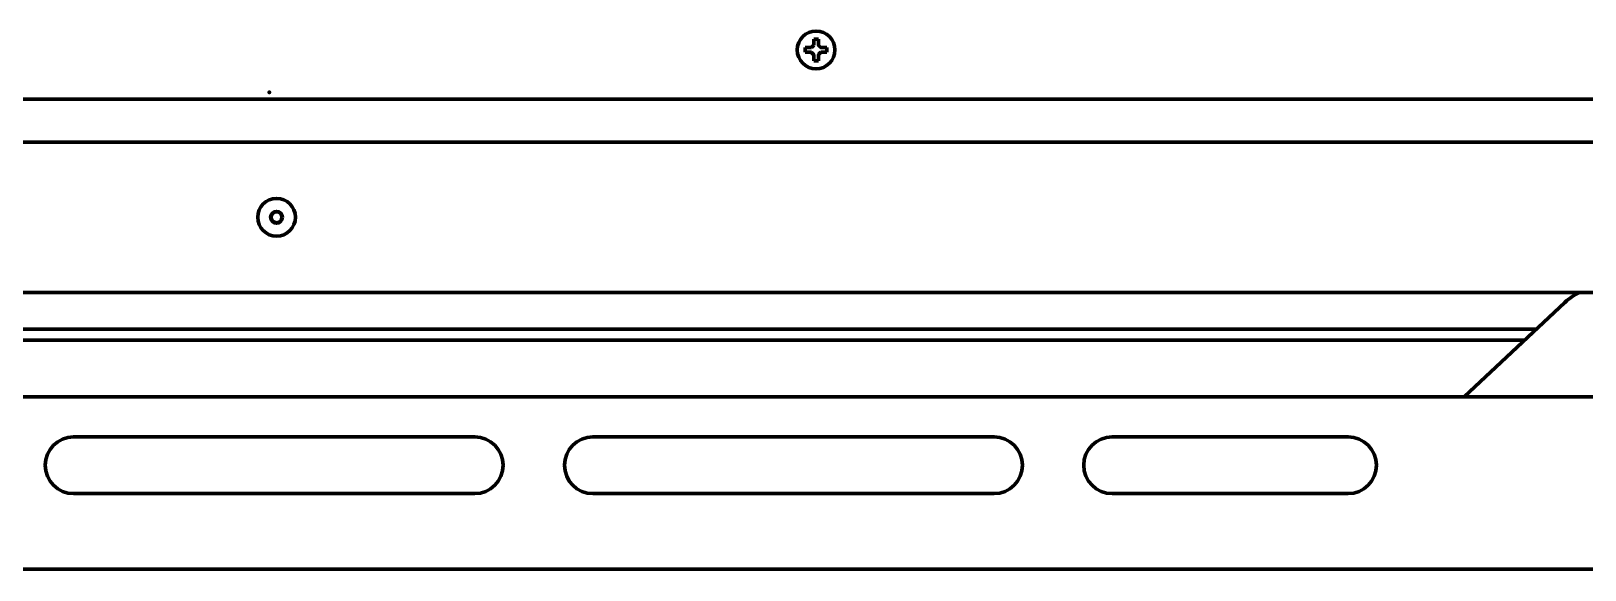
# Model space of a CAD drawing. Header units: inches. Extents: x -2405 to 7588, y 441 to 5654.
# Drawn here: x 2539.3 to 2868.5, y 519.2 to 633.4 of the extents above; entities that cross this region are included whole.
import ezdxf

# ---------------------------------------------------------------- set-up
doc = ezdxf.new("R2010")
doc.units = ezdxf.units.IN

msp = doc.modelspace()

# ---------------------------------------------------------------- linework, layer by layer
at = {"linetype": 'Continuous', "lineweight": 70}
for p, q in [((2703.28, 629.4), (2703.28, 629.9)), ((2703.28, 628.9), (2703.28, 629.4)), ((2707.88, 629.9), (2707.88, 629.4)), ((2707.88, 629.4), (2707.88, 628.9)), ((2201.78, 618.97), (3034.28, 618.97)), ((2975.52, 609.89), (2207.03, 609.89)), ((2220.48, 578.01), (2975.52, 578.01)), ((2864.19, 575.92), (2842.91, 555.9)), ((2858.17, 570.25), (2323.38, 570.25)), ((2855.66, 567.9), (2325.89, 567.9)), ((2963.78, 555.9), (2224.48, 555.9)), ((2633.28, 547.4), (2548.28, 547.4)), ((2743.28, 547.4), (2658.28, 547.4)), ((2818.28, 547.4), (2768.28, 547.4)), ((2548.28, 535.4), (2633.28, 535.4)), ((2658.28, 535.4), (2743.28, 535.4)), ((2768.28, 535.4), (2818.28, 535.4)), ((2200.78, 519.4), (3033.78, 519.4)), ((2543.76, 519.4), (2543.76, 519.3)), ((2552.13, 519.4), (2552.13, 519.3)), ((2553.68, 519.23), (2553.68, 519.4)), ((2553.83, 519.4), (2553.83, 519.3)), ((2556.78, 519.4), (2556.78, 519.23)), ((2573.61, 519.23), (2573.61, 519.4)), ((2577.38, 519.4), (2577.38, 519.3)), ((2577.47, 519.4), (2577.47, 519.3)), ((2584.83, 519.4), (2584.83, 519.3)), ((2584.86, 519.23), (2584.86, 519.4)), ((2587.92, 519.4), (2587.92, 519.23)), ((2590.77, 519.4), (2590.78, 519.4)), ((2592.97, 519.4), (2592.97, 519.3)), ((2593.76, 519.4), (2593.76, 519.3)), ((2598.62, 519.4), (2598.62, 519.3)), ((2604.12, 519.4), (2604.12, 519.3)), ((2605.03, 519.4), (2605.03, 519.23)), ((2612.22, 519.23), (2612.22, 519.4)), ((2613.21, 519.4), (2613.21, 519.3)), ((2617.87, 519.23), (2617.87, 519.4)), ((2619.26, 519.4), (2619.26, 519.23)), ((2621.94, 519.4), (2621.94, 519.3)), ((2631.24, 519.4), (2631.24, 519.3)), ((2631.33, 519.4), (2631.33, 519.3)), ((2634, 519.3), (2634, 519.4)), ((2647.32, 519.23), (2647.32, 519.4)), ((2647.33, 519.23), (2647.33, 519.4)), ((2649.61, 519.4), (2649.61, 519.23)), ((2658.47, 519.23), (2658.47, 519.4)), ((2680.23, 519.23), (2680.23, 519.4))]:
    msp.add_line(p, q, dxfattribs=at)
for centre, radius in [((2705.58, 629.4), 4), ((2591.28, 593.95), 4), ((2591.28, 593.95), 1.25), ((2591.28, 593.95), 1.15)]:
    msp.add_circle(centre, radius, dxfattribs=at)
for centre, radius, start, end in [((2871.73, 567.9), 11, 113.1931, 133.243), ((2548.28, 541.4), 6, 90, 270), ((2633.28, 541.4), 6, 270, 90), ((2658.28, 541.4), 6, 90, 270), ((2743.28, 541.4), 6, 270, 90), ((2768.28, 541.4), 6, 90, 270), ((2818.28, 541.4), 6, 270, 90)]:
    msp.add_arc(centre, radius, start, end, dxfattribs=at)
for points in [[(2703.28, 629.9), (2703.48, 629.9), (2703.69, 629.9), (2704.01, 629.9), (2704.12, 629.9), (2704.35, 629.9), (2704.46, 629.9), (2704.58, 629.9)], [(2706.08, 631.7), (2706.08, 631.5), (2706.08, 631.29), (2706.08, 630.97), (2706.08, 630.86), (2706.08, 630.63), (2706.08, 630.52), (2706.08, 630.4)], [(2707.88, 628.9), (2707.67, 628.9), (2707.46, 628.9), (2707.14, 628.9), (2707.03, 628.9), (2706.8, 628.9), (2706.69, 628.9), (2706.58, 628.9)], [(2705.08, 627.1), (2705.08, 627.31), (2705.08, 627.52), (2705.08, 627.84), (2705.08, 627.95), (2705.08, 628.17), (2705.08, 628.29), (2705.08, 628.4)]]:
    msp.add_open_spline(points, degree=3, knots=[0, 0, 0, 0, 0.5, 0.5, 0.75, 0.75, 1, 1, 1, 1], dxfattribs=at)
for points in [[(2704.58, 628.9), (2704.52, 628.9), (2704.41, 628.9), (2704.25, 628.9), (2704.09, 628.9), (2703.94, 628.9), (2703.79, 628.9), (2703.63, 628.9), (2703.46, 628.9), (2703.34, 628.9), (2703.28, 628.9)], [(2704.58, 629.9), (2704.6, 629.93), (2704.65, 629.97), (2704.72, 630.05), (2704.79, 630.12), (2704.86, 630.19), (2704.93, 630.26), (2705, 630.33), (2705.05, 630.38), (2705.08, 630.4)], [(2705.08, 628.4), (2705.05, 628.43), (2705, 628.48), (2704.92, 628.55), (2704.85, 628.63), (2704.78, 628.7), (2704.71, 628.76), (2704.64, 628.83), (2704.6, 628.88), (2704.58, 628.9)], [(2705.08, 630.4), (2705.08, 630.46), (2705.08, 630.57), (2705.08, 630.73), (2705.08, 630.89), (2705.08, 631.04), (2705.08, 631.19), (2705.08, 631.35), (2705.08, 631.52), (2705.08, 631.64), (2705.08, 631.7)], [(2705.08, 631.7), (2705.24, 631.7), (2705.58, 631.7), (2705.91, 631.7), (2706.08, 631.7)], [(2706.08, 630.4), (2706.1, 630.38), (2706.15, 630.33), (2706.23, 630.25), (2706.3, 630.18), (2706.37, 630.11), (2706.44, 630.04), (2706.51, 629.97), (2706.55, 629.93), (2706.58, 629.9)], [(2706.58, 628.9), (2706.55, 628.88), (2706.5, 628.83), (2706.43, 628.76), (2706.36, 628.69), (2706.29, 628.62), (2706.22, 628.55), (2706.15, 628.47), (2706.1, 628.43), (2706.08, 628.4)], [(2706.58, 629.9), (2706.63, 629.9), (2706.74, 629.9), (2706.9, 629.9), (2707.06, 629.9), (2707.21, 629.9), (2707.37, 629.9), (2707.52, 629.9), (2707.69, 629.9), (2707.81, 629.9), (2707.88, 629.9)], [(2706.08, 627.1), (2705.91, 627.1), (2705.58, 627.1), (2705.24, 627.1), (2705.08, 627.1)], [(2706.08, 628.4), (2706.08, 628.35), (2706.08, 628.24), (2706.08, 628.08), (2706.08, 627.92), (2706.08, 627.76), (2706.08, 627.61), (2706.08, 627.46), (2706.08, 627.29), (2706.08, 627.17), (2706.08, 627.1)]]:
    msp.add_open_spline(points, degree=3, dxfattribs=at)
msp.add_point((2589.78, 620.4), dxfattribs=at)

doc.saveas('drawing.dxf')
